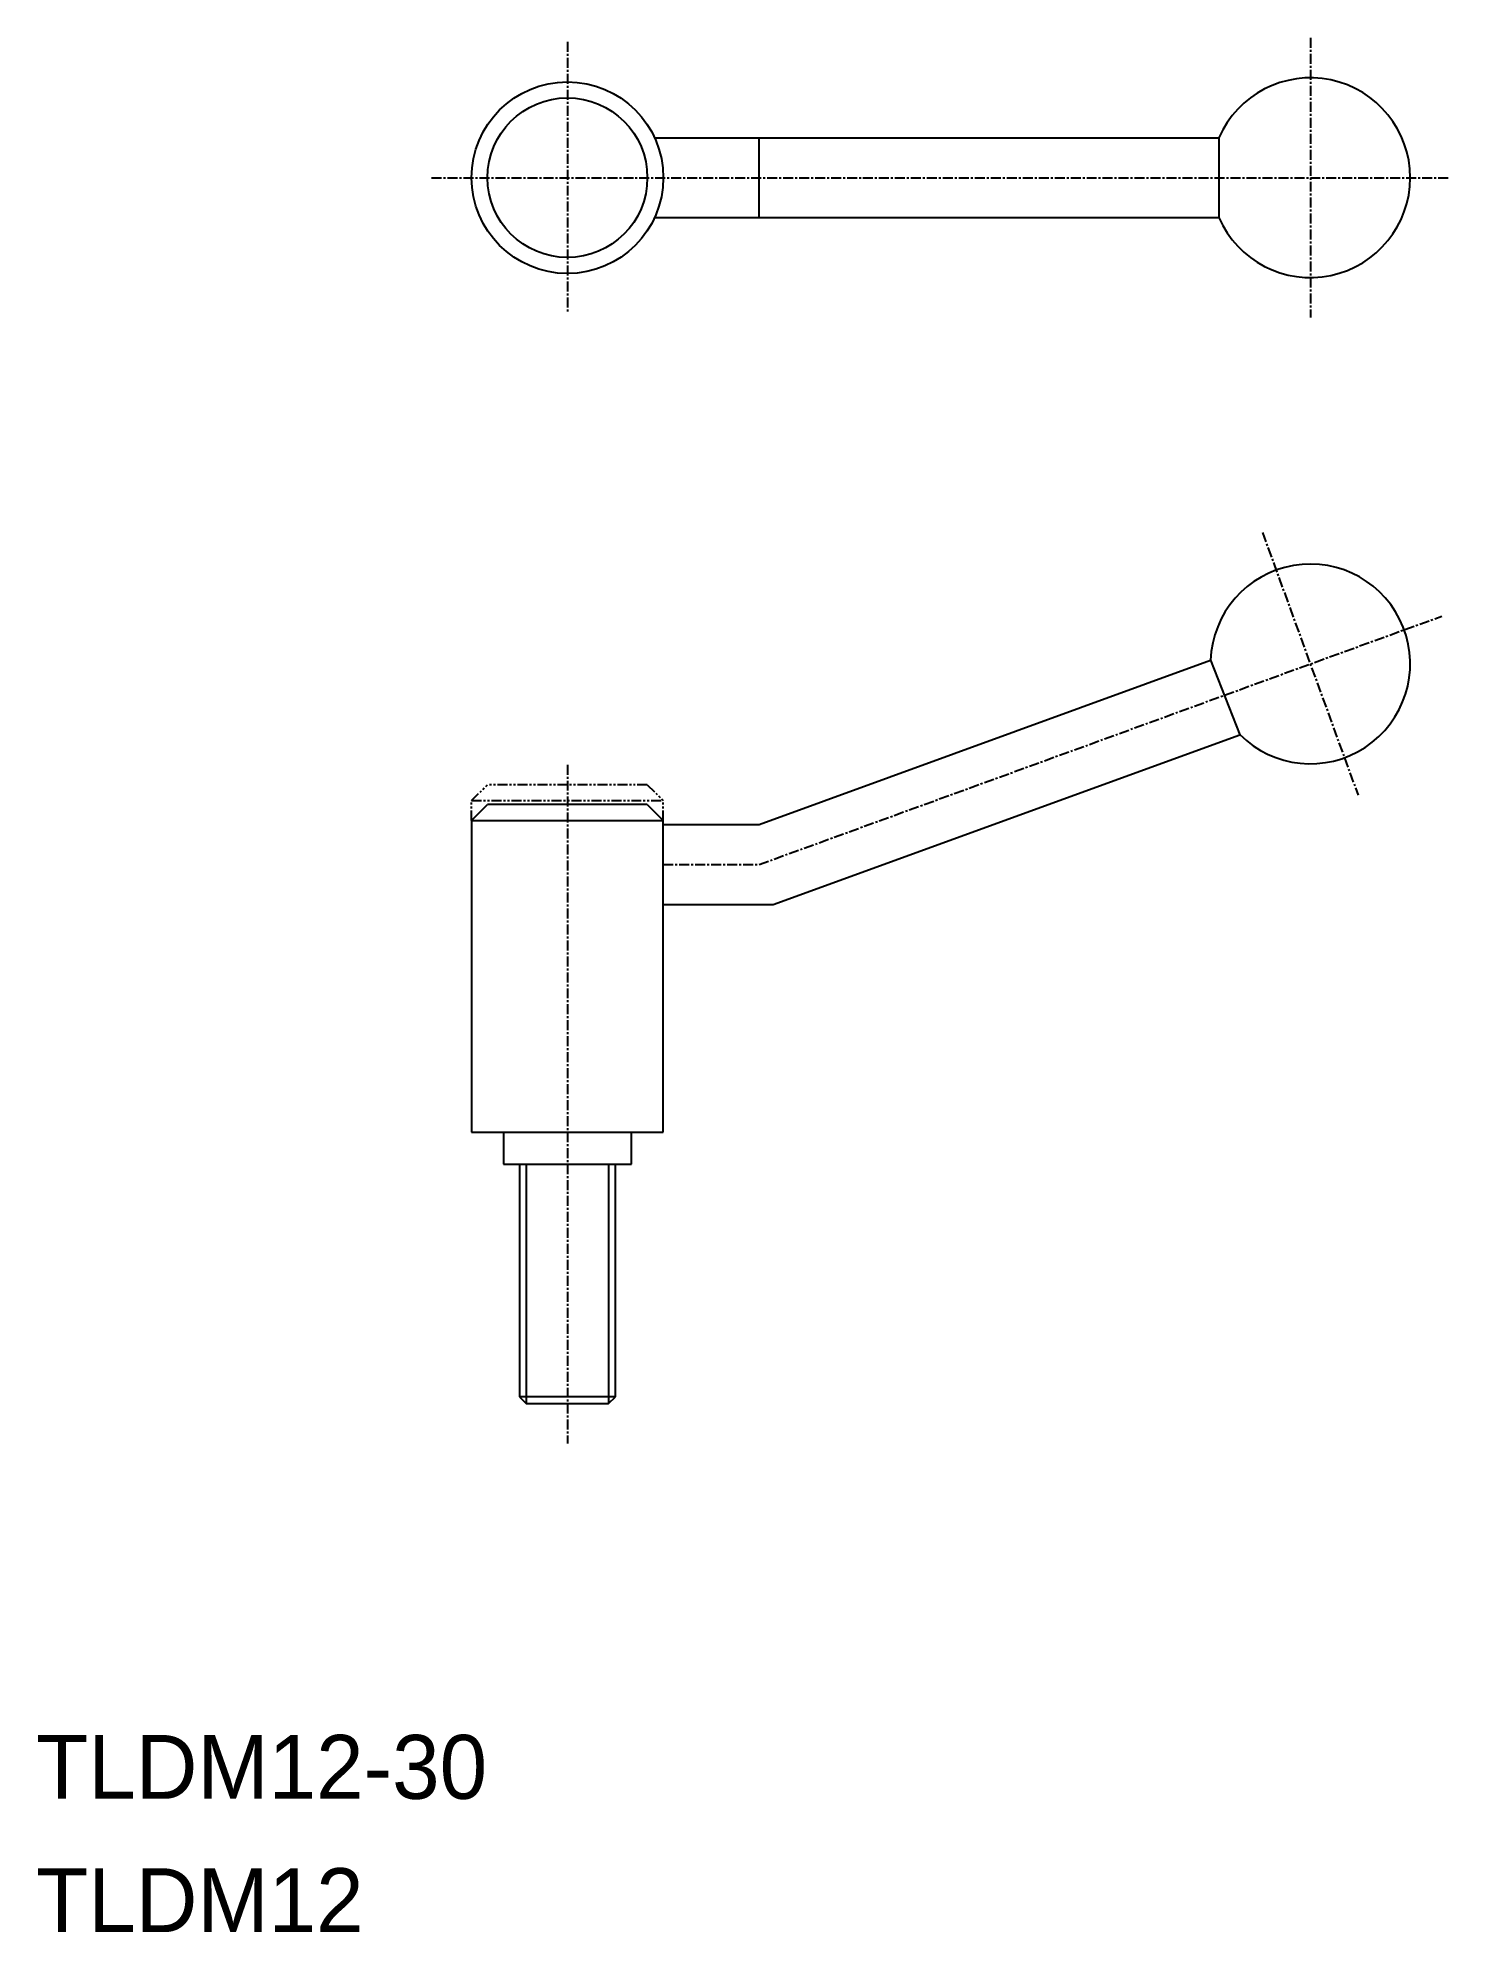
# Model space of a CAD drawing. Extents: x -4242 to -4065, y -831 to -593.
import ezdxf
from ezdxf.enums import TextEntityAlignment as Align

# ---------------------------------------------------------------- set-up
doc = ezdxf.new("R2010")
doc.units = 0
doc.linetypes.add('CENTER', pattern=[2, 1.25, -0.25, 0.25, -0.25])
doc.linetypes.add('PHANTOM', pattern=[2.5, 1.25, -0.25, 0.25, -0.25, 0.25, -0.25])
doc.layers.get('0').update_dxf_attribs({"linetype": 'CONTINUOUS'})
doc.layers.add('CENTER', color=1, linetype='CENTER')

msp = doc.modelspace()

# ---------------------------------------------------------------- linework, layer by layer
at = {"color": 7, "linetype": 'CONTINUOUS'}
for p, q in [((-4165.01, -605.98), (-4094.38, -605.98)), ((-4151.92, -615.98), (-4151.92, -605.98)), ((-4094.38, -605.98), (-4094.38, -615.98)), ((-4165.01, -615.98), (-4094.38, -615.98)), ((-4151.92, -691.98), (-4095.42, -671.41)), ((-4095.42, -671.41), (-4091.75, -680.72)), ((-4150.16, -701.98), (-4091.75, -680.72)), ((-4187.92, -691.48), (-4185.92, -689.48)), ((-4165.92, -689.48), (-4185.92, -689.48)), ((-4165.92, -689.48), (-4163.92, -691.48)), ((-4187.92, -691.48), (-4163.92, -691.48)), ((-4187.92, -691.48), (-4187.92, -730.48)), ((-4163.92, -730.48), (-4163.92, -691.48)), ((-4163.92, -691.98), (-4151.92, -691.98)), ((-4163.92, -701.98), (-4150.16, -701.98)), ((-4187.92, -730.48), (-4163.92, -730.48)), ((-4183.92, -730.48), (-4183.92, -734.48)), ((-4167.92, -734.48), (-4167.92, -730.48)), ((-4183.92, -734.48), (-4167.92, -734.48)), ((-4181.92, -734.48), (-4181.92, -763.63)), ((-4169.92, -763.63), (-4169.92, -734.48)), ((-4169.92, -763.63), (-4181.92, -763.63)), ((-4181.92, -763.63), (-4181.07, -764.48)), ((-4170.77, -764.48), (-4169.92, -763.63)), ((-4181.07, -764.48), (-4170.77, -764.48))]:
    msp.add_line(p, q, dxfattribs=at)
at = {"color": 3, "linetype": 'PHANTOM'}
for p, q in [((-4187.92, -688.98), (-4185.92, -686.98)), ((-4165.92, -686.98), (-4185.92, -686.98)), ((-4165.92, -686.98), (-4163.92, -688.98)), ((-4187.92, -691.48), (-4187.92, -688.98)), ((-4187.92, -688.98), (-4163.92, -688.98)), ((-4163.92, -691.48), (-4163.92, -688.98))]:
    msp.add_line(p, q, dxfattribs=at)
at = {"color": 3, "linetype": 'CONTINUOUS'}
for p, q in [((-4181.07, -734.48), (-4181.07, -764.48)), ((-4170.77, -734.48), (-4170.77, -764.48))]:
    msp.add_line(p, q, dxfattribs=at)
at = {"color": 7, "linetype": 'CONTINUOUS'}
for radius in [12, 10]:
    msp.add_circle((-4175.92, -610.98), radius, dxfattribs=at)
for centre, start, end in [((-4082.92, -610.98), 203.5782, 156.4218), ((-4082.92, -671.86), 225.0952, 177.9215)]:
    msp.add_arc(centre, 12.5, start, end, dxfattribs=at)
at = {"layer": 'CENTER', "color": 1, "linetype": 'CENTER'}
for p, q in [((-4175.92, -593.98), (-4175.92, -627.98)), ((-4082.92, -593.48), (-4082.92, -628.48)), ((-4192.92, -610.98), (-4065.42, -610.98)), ((-4088.91, -655.42), (-4076.94, -688.31)), ((-4151.92, -696.98), (-4066.48, -665.88)), ((-4175.92, -684.48), (-4175.92, -769.48)), ((-4163.92, -696.98), (-4151.92, -696.98))]:
    msp.add_line(p, q, dxfattribs=at)

# ---------------------------------------------------------------- texts
at = {"color": 7, "linetype": 'CONTINUOUS'}
for s, p in [('TLDM12-30', (-4242.45, -816.36)), ('TLDM12', (-4242.45, -833.05))]:
    msp.add_text(s, height=8, dxfattribs=at).set_placement(p, align=Align.BOTTOM_LEFT)

doc.saveas('drawing.dxf')
